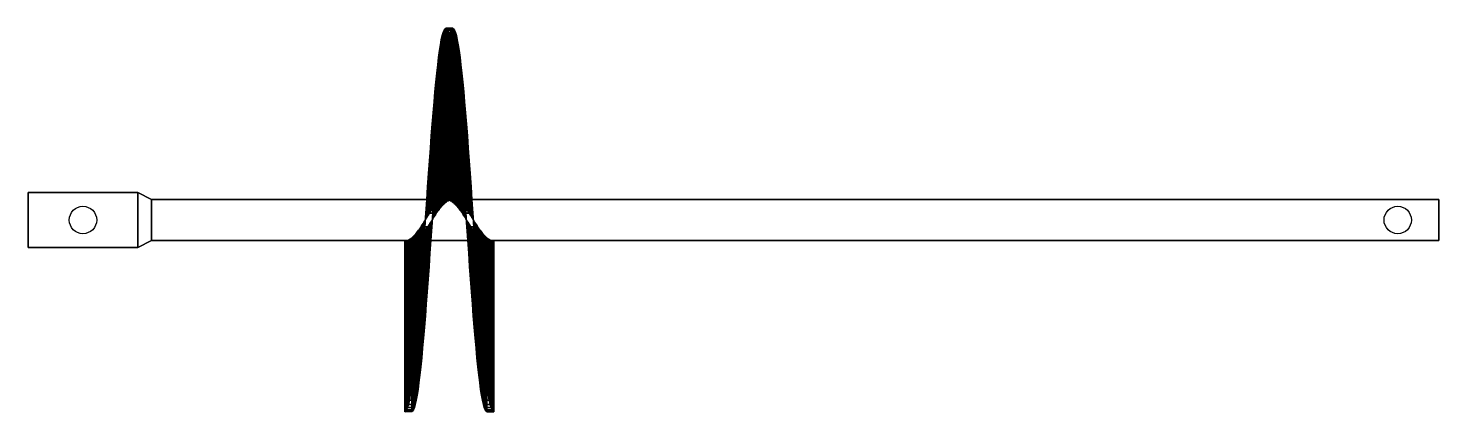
# Model space of a CAD drawing. Extents: x -2 to 49.5, y -7 to 7.
import ezdxf

# ---------------------------------------------------------------- set-up
doc = ezdxf.new("R2010")
doc.units = 0
doc.header["$MEASUREMENT"] = 0
doc.layers.get('0').update_dxf_attribs({"linetype": 'CONTINUOUS'})

msp = doc.modelspace()

# ---------------------------------------------------------------- linework, layer by layer
at = {"color": 0}
for points in [[(11.75, -7, 0), (11.783, -6.983, -0.488), (11.817, -6.932, -0.974), (11.85, -6.847, -1.455), (11.883, -6.729, -1.929), (11.917, -6.578, -2.394), (11.95, -6.395, -2.847), (11.983, -6.181, -3.286), (12.017, -5.936, -3.709), (12.05, -5.663, -4.114), (12.083, -5.362, -4.5), (12.117, -5.035, -4.863), (12.15, -4.684, -5.202), (12.183, -4.31, -5.516), (12.217, -3.914, -5.803), (12.25, -3.5, -6.062), (12.283, -3.069, -6.292), (12.317, -2.622, -6.49), (12.35, -2.163, -6.657), (12.383, -1.693, -6.792), (12.417, -1.216, -6.894), (12.45, -0.732, -6.962), (12.483, -0.244, -6.996), (12.517, 0.244, -6.996), (12.55, 0.732, -6.962), (12.583, 1.216, -6.894), (12.617, 1.693, -6.792), (12.65, 2.163, -6.657), (12.683, 2.622, -6.49), (12.717, 3.069, -6.292), (12.75, 3.5, -6.062), (12.783, 3.914, -5.803), (12.817, 4.31, -5.516), (12.85, 4.684, -5.202), (12.883, 5.035, -4.863), (12.917, 5.362, -4.5), (12.95, 5.663, -4.114), (12.983, 5.936, -3.709), (13.017, 6.181, -3.286), (13.05, 6.395, -2.847), (13.083, 6.578, -2.394), (13.117, 6.729, -1.929), (13.15, 6.847, -1.455), (13.183, 6.932, -0.974), (13.217, 6.983, -0.488), (13.25, 7, 0), (13.283, 6.983, 0.488), (13.317, 6.932, 0.974), (13.35, 6.847, 1.455), (13.383, 6.729, 1.929), (13.417, 6.578, 2.394), (13.45, 6.395, 2.847), (13.483, 6.181, 3.286), (13.517, 5.936, 3.709), (13.55, 5.663, 4.114), (13.583, 5.362, 4.5), (13.617, 5.035, 4.863), (13.65, 4.684, 5.202), (13.683, 4.31, 5.516), (13.717, 3.914, 5.803), (13.75, 3.5, 6.062), (13.783, 3.069, 6.292), (13.817, 2.622, 6.49), (13.85, 2.163, 6.657), (13.883, 1.693, 6.792), (13.917, 1.216, 6.894), (13.95, 0.732, 6.962), (13.983, 0.244, 6.996), (14.017, -0.244, 6.996), (14.05, -0.732, 6.962), (14.083, -1.216, 6.894), (14.117, -1.693, 6.792), (14.15, -2.163, 6.657), (14.183, -2.622, 6.49), (14.217, -3.069, 6.292), (14.25, -3.5, 6.062), (14.283, -3.914, 5.803), (14.317, -4.31, 5.516), (14.35, -4.684, 5.202), (14.383, -5.035, 4.863), (14.417, -5.362, 4.5), (14.45, -5.663, 4.114), (14.483, -5.936, 3.709), (14.517, -6.181, 3.286), (14.55, -6.395, 2.847), (14.583, -6.578, 2.394), (14.617, -6.729, 1.929), (14.65, -6.847, 1.455), (14.683, -6.932, 0.974), (14.717, -6.983, 0.488), (14.75, -7, 0)], [(12, -7, 0), (12.033, -6.983, -0.488), (12.067, -6.932, -0.974), (12.1, -6.847, -1.455), (12.133, -6.729, -1.929), (12.167, -6.578, -2.394), (12.2, -6.395, -2.847), (12.233, -6.181, -3.286), (12.267, -5.936, -3.709), (12.3, -5.663, -4.114), (12.333, -5.362, -4.5), (12.367, -5.035, -4.863), (12.4, -4.684, -5.202), (12.433, -4.31, -5.516), (12.467, -3.914, -5.803), (12.5, -3.5, -6.062), (12.533, -3.069, -6.292), (12.567, -2.622, -6.49), (12.6, -2.163, -6.657), (12.633, -1.693, -6.792), (12.667, -1.216, -6.894), (12.7, -0.732, -6.962), (12.733, -0.244, -6.996), (12.767, 0.244, -6.996), (12.8, 0.732, -6.962), (12.833, 1.216, -6.894), (12.867, 1.693, -6.792), (12.9, 2.163, -6.657), (12.933, 2.622, -6.49), (12.967, 3.069, -6.292), (13, 3.5, -6.062), (13.033, 3.914, -5.803), (13.067, 4.31, -5.516), (13.1, 4.684, -5.202), (13.133, 5.035, -4.863), (13.167, 5.362, -4.5), (13.2, 5.663, -4.114), (13.233, 5.936, -3.709), (13.267, 6.181, -3.286), (13.3, 6.395, -2.847), (13.333, 6.578, -2.394), (13.367, 6.729, -1.929), (13.4, 6.847, -1.455), (13.433, 6.932, -0.974), (13.467, 6.983, -0.488), (13.5, 7, 0), (13.533, 6.983, 0.488), (13.567, 6.932, 0.974), (13.6, 6.847, 1.455), (13.633, 6.729, 1.929), (13.667, 6.578, 2.394), (13.7, 6.395, 2.847), (13.733, 6.181, 3.286), (13.767, 5.936, 3.709), (13.8, 5.663, 4.114), (13.833, 5.362, 4.5), (13.867, 5.035, 4.863), (13.9, 4.684, 5.202), (13.933, 4.31, 5.516), (13.967, 3.914, 5.803), (14, 3.5, 6.062), (14.033, 3.069, 6.292), (14.067, 2.622, 6.49), (14.1, 2.163, 6.657), (14.133, 1.693, 6.792), (14.167, 1.216, 6.894), (14.2, 0.732, 6.962), (14.233, 0.244, 6.996), (14.267, -0.244, 6.996), (14.3, -0.732, 6.962), (14.333, -1.216, 6.894), (14.367, -1.693, 6.792), (14.4, -2.163, 6.657), (14.433, -2.622, 6.49), (14.467, -3.069, 6.292), (14.5, -3.5, 6.062), (14.533, -3.914, 5.803), (14.567, -4.31, 5.516), (14.6, -4.684, 5.202), (14.633, -5.035, 4.863), (14.667, -5.362, 4.5), (14.7, -5.663, 4.114), (14.733, -5.936, 3.709), (14.767, -6.181, 3.286), (14.8, -6.395, 2.847), (14.833, -6.578, 2.394), (14.867, -6.729, 1.929), (14.9, -6.847, 1.455), (14.933, -6.932, 0.974), (14.967, -6.983, 0.488), (15, -7, 0)], [(11.75, -0.75, 0), (11.783, -0.748, -0.052), (11.817, -0.743, -0.104), (11.85, -0.734, -0.156), (11.883, -0.721, -0.207), (11.917, -0.705, -0.257), (11.95, -0.685, -0.305), (11.983, -0.662, -0.352), (12.017, -0.636, -0.397), (12.05, -0.607, -0.441), (12.083, -0.575, -0.482), (12.117, -0.54, -0.521), (12.15, -0.502, -0.557), (12.183, -0.462, -0.591), (12.217, -0.419, -0.622), (12.25, -0.375, -0.65), (12.283, -0.329, -0.674), (12.317, -0.281, -0.695), (12.35, -0.232, -0.713), (12.383, -0.181, -0.728), (12.417, -0.13, -0.739), (12.45, -0.078, -0.746), (12.483, -0.026, -0.75), (12.517, 0.026, -0.75), (12.55, 0.078, -0.746), (12.583, 0.13, -0.739), (12.617, 0.181, -0.728), (12.65, 0.232, -0.713), (12.683, 0.281, -0.695), (12.717, 0.329, -0.674), (12.75, 0.375, -0.65), (12.783, 0.419, -0.622), (12.817, 0.462, -0.591), (12.85, 0.502, -0.557), (12.883, 0.54, -0.521), (12.917, 0.575, -0.482), (12.95, 0.607, -0.441), (12.983, 0.636, -0.397), (13.017, 0.662, -0.352), (13.05, 0.685, -0.305), (13.083, 0.705, -0.257), (13.117, 0.721, -0.207), (13.15, 0.734, -0.156), (13.183, 0.743, -0.104), (13.217, 0.748, -0.052), (13.25, 0.75, 0), (13.283, 0.748, 0.052), (13.317, 0.743, 0.104), (13.35, 0.734, 0.156), (13.383, 0.721, 0.207), (13.417, 0.705, 0.257), (13.45, 0.685, 0.305), (13.483, 0.662, 0.352), (13.517, 0.636, 0.397), (13.55, 0.607, 0.441), (13.583, 0.575, 0.482), (13.617, 0.54, 0.521), (13.65, 0.502, 0.557), (13.683, 0.462, 0.591), (13.717, 0.419, 0.622), (13.75, 0.375, 0.65), (13.783, 0.329, 0.674), (13.817, 0.281, 0.695), (13.85, 0.232, 0.713), (13.883, 0.181, 0.728), (13.917, 0.13, 0.739), (13.95, 0.078, 0.746), (13.983, 0.026, 0.75), (14.017, -0.026, 0.75), (14.05, -0.078, 0.746), (14.083, -0.13, 0.739), (14.117, -0.181, 0.728), (14.15, -0.232, 0.713), (14.183, -0.281, 0.695), (14.217, -0.329, 0.674), (14.25, -0.375, 0.65), (14.283, -0.419, 0.622), (14.317, -0.462, 0.591), (14.35, -0.502, 0.557), (14.383, -0.54, 0.521), (14.417, -0.575, 0.482), (14.45, -0.607, 0.441), (14.483, -0.636, 0.397), (14.517, -0.662, 0.352), (14.55, -0.685, 0.305), (14.583, -0.705, 0.257), (14.617, -0.721, 0.207), (14.65, -0.734, 0.156), (14.683, -0.743, 0.104), (14.717, -0.748, 0.052), (14.75, -0.75, 0)], [(12, -0.75, 0), (12.033, -0.748, -0.052), (12.067, -0.743, -0.104), (12.1, -0.734, -0.156), (12.133, -0.721, -0.207), (12.167, -0.705, -0.257), (12.2, -0.685, -0.305), (12.233, -0.662, -0.352), (12.267, -0.636, -0.397), (12.3, -0.607, -0.441), (12.333, -0.575, -0.482), (12.367, -0.54, -0.521), (12.4, -0.502, -0.557), (12.433, -0.462, -0.591), (12.467, -0.419, -0.622), (12.5, -0.375, -0.65), (12.533, -0.329, -0.674), (12.567, -0.281, -0.695), (12.6, -0.232, -0.713), (12.633, -0.181, -0.728), (12.667, -0.13, -0.739), (12.7, -0.078, -0.746), (12.733, -0.026, -0.75), (12.767, 0.026, -0.75), (12.8, 0.078, -0.746), (12.833, 0.13, -0.739), (12.867, 0.181, -0.728), (12.9, 0.232, -0.713), (12.933, 0.281, -0.695), (12.967, 0.329, -0.674), (13, 0.375, -0.65), (13.033, 0.419, -0.622), (13.067, 0.462, -0.591), (13.1, 0.502, -0.557), (13.133, 0.54, -0.521), (13.167, 0.575, -0.482), (13.2, 0.607, -0.441), (13.233, 0.636, -0.397), (13.267, 0.662, -0.352), (13.3, 0.685, -0.305), (13.333, 0.705, -0.257), (13.367, 0.721, -0.207), (13.4, 0.734, -0.156), (13.433, 0.743, -0.104), (13.467, 0.748, -0.052), (13.5, 0.75, 0), (13.533, 0.748, 0.052), (13.567, 0.743, 0.104), (13.6, 0.734, 0.156), (13.633, 0.721, 0.207), (13.667, 0.705, 0.257), (13.7, 0.685, 0.305), (13.733, 0.662, 0.352), (13.767, 0.636, 0.397), (13.8, 0.607, 0.441), (13.833, 0.575, 0.482), (13.867, 0.54, 0.521), (13.9, 0.502, 0.557), (13.933, 0.462, 0.591), (13.967, 0.419, 0.622), (14, 0.375, 0.65), (14.033, 0.329, 0.674), (14.067, 0.281, 0.695), (14.1, 0.232, 0.713), (14.133, 0.181, 0.728), (14.167, 0.13, 0.739), (14.2, 0.078, 0.746), (14.233, 0.026, 0.75), (14.267, -0.026, 0.75), (14.3, -0.078, 0.746), (14.333, -0.13, 0.739), (14.367, -0.181, 0.728), (14.4, -0.232, 0.713), (14.433, -0.281, 0.695), (14.467, -0.329, 0.674), (14.5, -0.375, 0.65), (14.533, -0.419, 0.622), (14.567, -0.462, 0.591), (14.6, -0.502, 0.557), (14.633, -0.54, 0.521), (14.667, -0.575, 0.482), (14.7, -0.607, 0.441), (14.733, -0.636, 0.397), (14.767, -0.662, 0.352), (14.8, -0.685, 0.305), (14.833, -0.705, 0.257), (14.867, -0.721, 0.207), (14.9, -0.734, 0.156), (14.933, -0.743, 0.104), (14.967, -0.748, 0.052), (15, -0.75, 0)]]:
    msp.add_polyline3d(points, dxfattribs=at)
for centre in [(0, 0, 1), (48, 0, 0.75)]:
    msp.add_circle(centre, 0.5, dxfattribs=at)
for points in [[(2, -1, 1), (2.5, -0.75, 0.75), (2.5, 0.75, 0.75), (2, 1, 1)], [(2, 1, -1), (2.5, 0.75, -0.75), (2.5, -0.75, -0.75), (2, -1, -1)], [(11.75, -0.75), (12, -0.75), (12, -7), (11.75, -7)], [(14.75, -0.75), (15, -0.75), (15, -7), (14.75, -7)]]:
    msp.add_3dface(points, dxfattribs=at)
for points in [[(2, 1, 1), (2.5, 0.75, 0.75), (2.5, 0.75, -0.75), (2, 1, -1)], [(2, -1, -1), (2.5, -0.75, -0.75), (2.5, -0.75, 0.75), (2, -1, 1)]]:
    msp.add_3dface(points)

# ---------------------------------------------------------------- meshes
mesh = msp.add_polymesh((2, 91), dxfattribs=at)
for k, corner in enumerate([(11.75, -7), (11.783, -6.983, -0.488), (11.817, -6.932, -0.974), (11.85, -6.847, -1.455), (11.883, -6.729, -1.929), (11.917, -6.578, -2.394), (11.95, -6.395, -2.847), (11.983, -6.181, -3.286), (12.017, -5.936, -3.709), (12.05, -5.663, -4.114), (12.083, -5.362, -4.5), (12.117, -5.035, -4.863), (12.15, -4.684, -5.202), (12.183, -4.31, -5.516), (12.217, -3.914, -5.803), (12.25, -3.5, -6.062), (12.283, -3.069, -6.292), (12.317, -2.622, -6.49), (12.35, -2.163, -6.657), (12.383, -1.693, -6.792), (12.417, -1.216, -6.894), (12.45, -0.732, -6.962), (12.483, -0.244, -6.996), (12.517, 0.244, -6.996), (12.55, 0.732, -6.962), (12.583, 1.216, -6.894), (12.617, 1.693, -6.792), (12.65, 2.163, -6.657), (12.683, 2.622, -6.49), (12.717, 3.069, -6.292), (12.75, 3.5, -6.062), (12.783, 3.914, -5.803), (12.817, 4.31, -5.516), (12.85, 4.684, -5.202), (12.883, 5.035, -4.863), (12.917, 5.362, -4.5), (12.95, 5.663, -4.114), (12.983, 5.936, -3.709), (13.017, 6.181, -3.286), (13.05, 6.395, -2.847), (13.083, 6.578, -2.394), (13.117, 6.729, -1.929), (13.15, 6.847, -1.455), (13.183, 6.932, -0.974), (13.217, 6.983, -0.488), (13.25, 7), (13.283, 6.983, 0.488), (13.317, 6.932, 0.974), (13.35, 6.847, 1.455), (13.383, 6.729, 1.929), (13.417, 6.578, 2.394), (13.45, 6.395, 2.847), (13.483, 6.181, 3.286), (13.517, 5.936, 3.709), (13.55, 5.663, 4.114), (13.583, 5.362, 4.5), (13.617, 5.035, 4.863), (13.65, 4.684, 5.202), (13.683, 4.31, 5.516), (13.717, 3.914, 5.803), (13.75, 3.5, 6.062), (13.783, 3.069, 6.292), (13.817, 2.622, 6.49), (13.85, 2.163, 6.657), (13.883, 1.693, 6.792), (13.917, 1.216, 6.894), (13.95, 0.732, 6.962), (13.983, 0.244, 6.996), (14.017, -0.244, 6.996), (14.05, -0.732, 6.962), (14.083, -1.216, 6.894), (14.117, -1.693, 6.792), (14.15, -2.163, 6.657), (14.183, -2.622, 6.49), (14.217, -3.069, 6.292), (14.25, -3.5, 6.062), (14.283, -3.914, 5.803), (14.317, -4.31, 5.516), (14.35, -4.684, 5.202), (14.383, -5.035, 4.863), (14.417, -5.362, 4.5), (14.45, -5.663, 4.114), (14.483, -5.936, 3.709), (14.517, -6.181, 3.286), (14.55, -6.395, 2.847), (14.583, -6.578, 2.394), (14.617, -6.729, 1.929), (14.65, -6.847, 1.455), (14.683, -6.932, 0.974), (14.717, -6.983, 0.488), (14.75, -7), (12, -7), (12.033, -6.983, -0.488), (12.067, -6.932, -0.974), (12.1, -6.847, -1.455), (12.133, -6.729, -1.929), (12.167, -6.578, -2.394), (12.2, -6.395, -2.847), (12.233, -6.181, -3.286), (12.267, -5.936, -3.709), (12.3, -5.663, -4.114), (12.333, -5.362, -4.5), (12.367, -5.035, -4.863), (12.4, -4.684, -5.202), (12.433, -4.31, -5.516), (12.467, -3.914, -5.803), (12.5, -3.5, -6.062), (12.533, -3.069, -6.292), (12.567, -2.622, -6.49), (12.6, -2.163, -6.657), (12.633, -1.693, -6.792), (12.667, -1.216, -6.894), (12.7, -0.732, -6.962), (12.733, -0.244, -6.996), (12.767, 0.244, -6.996), (12.8, 0.732, -6.962), (12.833, 1.216, -6.894), (12.867, 1.693, -6.792), (12.9, 2.163, -6.657), (12.933, 2.622, -6.49), (12.967, 3.069, -6.292), (13, 3.5, -6.062), (13.033, 3.914, -5.803), (13.067, 4.31, -5.516), (13.1, 4.684, -5.202), (13.133, 5.035, -4.863), (13.167, 5.362, -4.5), (13.2, 5.663, -4.114), (13.233, 5.936, -3.709), (13.267, 6.181, -3.286), (13.3, 6.395, -2.847), (13.333, 6.578, -2.394), (13.367, 6.729, -1.929), (13.4, 6.847, -1.455), (13.433, 6.932, -0.974), (13.467, 6.983, -0.488), (13.5, 7), (13.533, 6.983, 0.488), (13.567, 6.932, 0.974), (13.6, 6.847, 1.455), (13.633, 6.729, 1.929), (13.667, 6.578, 2.394), (13.7, 6.395, 2.847), (13.733, 6.181, 3.286), (13.767, 5.936, 3.709), (13.8, 5.663, 4.114), (13.833, 5.362, 4.5), (13.867, 5.035, 4.863), (13.9, 4.684, 5.202), (13.933, 4.31, 5.516), (13.967, 3.914, 5.803), (14, 3.5, 6.062), (14.033, 3.069, 6.292), (14.067, 2.622, 6.49), (14.1, 2.163, 6.657), (14.133, 1.693, 6.792), (14.167, 1.216, 6.894), (14.2, 0.732, 6.962), (14.233, 0.244, 6.996), (14.267, -0.244, 6.996), (14.3, -0.732, 6.962), (14.333, -1.216, 6.894), (14.367, -1.693, 6.792), (14.4, -2.163, 6.657), (14.433, -2.622, 6.49), (14.467, -3.069, 6.292), (14.5, -3.5, 6.062), (14.533, -3.914, 5.803), (14.567, -4.31, 5.516), (14.6, -4.684, 5.202), (14.633, -5.035, 4.863), (14.667, -5.362, 4.5), (14.7, -5.663, 4.114), (14.733, -5.936, 3.709), (14.767, -6.181, 3.286), (14.8, -6.395, 2.847), (14.833, -6.578, 2.394), (14.867, -6.729, 1.929), (14.9, -6.847, 1.455), (14.933, -6.932, 0.974), (14.967, -6.983, 0.488), (15, -7)]):
    mesh.set_mesh_vertex(divmod(k, 91), corner)
mesh = msp.add_polymesh((2, 91), dxfattribs=at)
for k, corner in enumerate([(11.75, -0.75), (11.783, -0.748, -0.052), (11.817, -0.743, -0.104), (11.85, -0.734, -0.156), (11.883, -0.721, -0.207), (11.917, -0.705, -0.257), (11.95, -0.685, -0.305), (11.983, -0.662, -0.352), (12.017, -0.636, -0.397), (12.05, -0.607, -0.441), (12.083, -0.575, -0.482), (12.117, -0.54, -0.521), (12.15, -0.502, -0.557), (12.183, -0.462, -0.591), (12.217, -0.419, -0.622), (12.25, -0.375, -0.65), (12.283, -0.329, -0.674), (12.317, -0.281, -0.695), (12.35, -0.232, -0.713), (12.383, -0.181, -0.728), (12.417, -0.13, -0.739), (12.45, -0.078, -0.746), (12.483, -0.026, -0.75), (12.517, 0.026, -0.75), (12.55, 0.078, -0.746), (12.583, 0.13, -0.739), (12.617, 0.181, -0.728), (12.65, 0.232, -0.713), (12.683, 0.281, -0.695), (12.717, 0.329, -0.674), (12.75, 0.375, -0.65), (12.783, 0.419, -0.622), (12.817, 0.462, -0.591), (12.85, 0.502, -0.557), (12.883, 0.54, -0.521), (12.917, 0.575, -0.482), (12.95, 0.607, -0.441), (12.983, 0.636, -0.397), (13.017, 0.662, -0.352), (13.05, 0.685, -0.305), (13.083, 0.705, -0.257), (13.117, 0.721, -0.207), (13.15, 0.734, -0.156), (13.183, 0.743, -0.104), (13.217, 0.748, -0.052), (13.25, 0.75), (13.283, 0.748, 0.052), (13.317, 0.743, 0.104), (13.35, 0.734, 0.156), (13.383, 0.721, 0.207), (13.417, 0.705, 0.257), (13.45, 0.685, 0.305), (13.483, 0.662, 0.352), (13.517, 0.636, 0.397), (13.55, 0.607, 0.441), (13.583, 0.575, 0.482), (13.617, 0.54, 0.521), (13.65, 0.502, 0.557), (13.683, 0.462, 0.591), (13.717, 0.419, 0.622), (13.75, 0.375, 0.65), (13.783, 0.329, 0.674), (13.817, 0.281, 0.695), (13.85, 0.232, 0.713), (13.883, 0.181, 0.728), (13.917, 0.13, 0.739), (13.95, 0.078, 0.746), (13.983, 0.026, 0.75), (14.017, -0.026, 0.75), (14.05, -0.078, 0.746), (14.083, -0.13, 0.739), (14.117, -0.181, 0.728), (14.15, -0.232, 0.713), (14.183, -0.281, 0.695), (14.217, -0.329, 0.674), (14.25, -0.375, 0.65), (14.283, -0.419, 0.622), (14.317, -0.462, 0.591), (14.35, -0.502, 0.557), (14.383, -0.54, 0.521), (14.417, -0.575, 0.482), (14.45, -0.607, 0.441), (14.483, -0.636, 0.397), (14.517, -0.662, 0.352), (14.55, -0.685, 0.305), (14.583, -0.705, 0.257), (14.617, -0.721, 0.207), (14.65, -0.734, 0.156), (14.683, -0.743, 0.104), (14.717, -0.748, 0.052), (14.75, -0.75), (11.75, -7), (11.783, -6.983, -0.488), (11.817, -6.932, -0.974), (11.85, -6.847, -1.455), (11.883, -6.729, -1.929), (11.917, -6.578, -2.394), (11.95, -6.395, -2.847), (11.983, -6.181, -3.286), (12.017, -5.936, -3.709), (12.05, -5.663, -4.114), (12.083, -5.362, -4.5), (12.117, -5.035, -4.863), (12.15, -4.684, -5.202), (12.183, -4.31, -5.516), (12.217, -3.914, -5.803), (12.25, -3.5, -6.062), (12.283, -3.069, -6.292), (12.317, -2.622, -6.49), (12.35, -2.163, -6.657), (12.383, -1.693, -6.792), (12.417, -1.216, -6.894), (12.45, -0.732, -6.962), (12.483, -0.244, -6.996), (12.517, 0.244, -6.996), (12.55, 0.732, -6.962), (12.583, 1.216, -6.894), (12.617, 1.693, -6.792), (12.65, 2.163, -6.657), (12.683, 2.622, -6.49), (12.717, 3.069, -6.292), (12.75, 3.5, -6.062), (12.783, 3.914, -5.803), (12.817, 4.31, -5.516), (12.85, 4.684, -5.202), (12.883, 5.035, -4.863), (12.917, 5.362, -4.5), (12.95, 5.663, -4.114), (12.983, 5.936, -3.709), (13.017, 6.181, -3.286), (13.05, 6.395, -2.847), (13.083, 6.578, -2.394), (13.117, 6.729, -1.929), (13.15, 6.847, -1.455), (13.183, 6.932, -0.974), (13.217, 6.983, -0.488), (13.25, 7), (13.283, 6.983, 0.488), (13.317, 6.932, 0.974), (13.35, 6.847, 1.455), (13.383, 6.729, 1.929), (13.417, 6.578, 2.394), (13.45, 6.395, 2.847), (13.483, 6.181, 3.286), (13.517, 5.936, 3.709), (13.55, 5.663, 4.114), (13.583, 5.362, 4.5), (13.617, 5.035, 4.863), (13.65, 4.684, 5.202), (13.683, 4.31, 5.516), (13.717, 3.914, 5.803), (13.75, 3.5, 6.062), (13.783, 3.069, 6.292), (13.817, 2.622, 6.49), (13.85, 2.163, 6.657), (13.883, 1.693, 6.792), (13.917, 1.216, 6.894), (13.95, 0.732, 6.962), (13.983, 0.244, 6.996), (14.017, -0.244, 6.996), (14.05, -0.732, 6.962), (14.083, -1.216, 6.894), (14.117, -1.693, 6.792), (14.15, -2.163, 6.657), (14.183, -2.622, 6.49), (14.217, -3.069, 6.292), (14.25, -3.5, 6.062), (14.283, -3.914, 5.803), (14.317, -4.31, 5.516), (14.35, -4.684, 5.202), (14.383, -5.035, 4.863), (14.417, -5.362, 4.5), (14.45, -5.663, 4.114), (14.483, -5.936, 3.709), (14.517, -6.181, 3.286), (14.55, -6.395, 2.847), (14.583, -6.578, 2.394), (14.617, -6.729, 1.929), (14.65, -6.847, 1.455), (14.683, -6.932, 0.974), (14.717, -6.983, 0.488), (14.75, -7)]):
    mesh.set_mesh_vertex(divmod(k, 91), corner)
mesh = msp.add_polymesh((2, 91), dxfattribs=at)
for k, corner in enumerate([(12, -0.75), (12.033, -0.748, -0.052), (12.067, -0.743, -0.104), (12.1, -0.734, -0.156), (12.133, -0.721, -0.207), (12.167, -0.705, -0.257), (12.2, -0.685, -0.305), (12.233, -0.662, -0.352), (12.267, -0.636, -0.397), (12.3, -0.607, -0.441), (12.333, -0.575, -0.482), (12.367, -0.54, -0.521), (12.4, -0.502, -0.557), (12.433, -0.462, -0.591), (12.467, -0.419, -0.622), (12.5, -0.375, -0.65), (12.533, -0.329, -0.674), (12.567, -0.281, -0.695), (12.6, -0.232, -0.713), (12.633, -0.181, -0.728), (12.667, -0.13, -0.739), (12.7, -0.078, -0.746), (12.733, -0.026, -0.75), (12.767, 0.026, -0.75), (12.8, 0.078, -0.746), (12.833, 0.13, -0.739), (12.867, 0.181, -0.728), (12.9, 0.232, -0.713), (12.933, 0.281, -0.695), (12.967, 0.329, -0.674), (13, 0.375, -0.65), (13.033, 0.419, -0.622), (13.067, 0.462, -0.591), (13.1, 0.502, -0.557), (13.133, 0.54, -0.521), (13.167, 0.575, -0.482), (13.2, 0.607, -0.441), (13.233, 0.636, -0.397), (13.267, 0.662, -0.352), (13.3, 0.685, -0.305), (13.333, 0.705, -0.257), (13.367, 0.721, -0.207), (13.4, 0.734, -0.156), (13.433, 0.743, -0.104), (13.467, 0.748, -0.052), (13.5, 0.75), (13.533, 0.748, 0.052), (13.567, 0.743, 0.104), (13.6, 0.734, 0.156), (13.633, 0.721, 0.207), (13.667, 0.705, 0.257), (13.7, 0.685, 0.305), (13.733, 0.662, 0.352), (13.767, 0.636, 0.397), (13.8, 0.607, 0.441), (13.833, 0.575, 0.482), (13.867, 0.54, 0.521), (13.9, 0.502, 0.557), (13.933, 0.462, 0.591), (13.967, 0.419, 0.622), (14, 0.375, 0.65), (14.033, 0.329, 0.674), (14.067, 0.281, 0.695), (14.1, 0.232, 0.713), (14.133, 0.181, 0.728), (14.167, 0.13, 0.739), (14.2, 0.078, 0.746), (14.233, 0.026, 0.75), (14.267, -0.026, 0.75), (14.3, -0.078, 0.746), (14.333, -0.13, 0.739), (14.367, -0.181, 0.728), (14.4, -0.232, 0.713), (14.433, -0.281, 0.695), (14.467, -0.329, 0.674), (14.5, -0.375, 0.65), (14.533, -0.419, 0.622), (14.567, -0.462, 0.591), (14.6, -0.502, 0.557), (14.633, -0.54, 0.521), (14.667, -0.575, 0.482), (14.7, -0.607, 0.441), (14.733, -0.636, 0.397), (14.767, -0.662, 0.352), (14.8, -0.685, 0.305), (14.833, -0.705, 0.257), (14.867, -0.721, 0.207), (14.9, -0.734, 0.156), (14.933, -0.743, 0.104), (14.967, -0.748, 0.052), (15, -0.75), (12, -7), (12.033, -6.983, -0.488), (12.067, -6.932, -0.974), (12.1, -6.847, -1.455), (12.133, -6.729, -1.929), (12.167, -6.578, -2.394), (12.2, -6.395, -2.847), (12.233, -6.181, -3.286), (12.267, -5.936, -3.709), (12.3, -5.663, -4.114), (12.333, -5.362, -4.5), (12.367, -5.035, -4.863), (12.4, -4.684, -5.202), (12.433, -4.31, -5.516), (12.467, -3.914, -5.803), (12.5, -3.5, -6.062), (12.533, -3.069, -6.292), (12.567, -2.622, -6.49), (12.6, -2.163, -6.657), (12.633, -1.693, -6.792), (12.667, -1.216, -6.894), (12.7, -0.732, -6.962), (12.733, -0.244, -6.996), (12.767, 0.244, -6.996), (12.8, 0.732, -6.962), (12.833, 1.216, -6.894), (12.867, 1.693, -6.792), (12.9, 2.163, -6.657), (12.933, 2.622, -6.49), (12.967, 3.069, -6.292), (13, 3.5, -6.062), (13.033, 3.914, -5.803), (13.067, 4.31, -5.516), (13.1, 4.684, -5.202), (13.133, 5.035, -4.863), (13.167, 5.362, -4.5), (13.2, 5.663, -4.114), (13.233, 5.936, -3.709), (13.267, 6.181, -3.286), (13.3, 6.395, -2.847), (13.333, 6.578, -2.394), (13.367, 6.729, -1.929), (13.4, 6.847, -1.455), (13.433, 6.932, -0.974), (13.467, 6.983, -0.488), (13.5, 7), (13.533, 6.983, 0.488), (13.567, 6.932, 0.974), (13.6, 6.847, 1.455), (13.633, 6.729, 1.929), (13.667, 6.578, 2.394), (13.7, 6.395, 2.847), (13.733, 6.181, 3.286), (13.767, 5.936, 3.709), (13.8, 5.663, 4.114), (13.833, 5.362, 4.5), (13.867, 5.035, 4.863), (13.9, 4.684, 5.202), (13.933, 4.31, 5.516), (13.967, 3.914, 5.803), (14, 3.5, 6.062), (14.033, 3.069, 6.292), (14.067, 2.622, 6.49), (14.1, 2.163, 6.657), (14.133, 1.693, 6.792), (14.167, 1.216, 6.894), (14.2, 0.732, 6.962), (14.233, 0.244, 6.996), (14.267, -0.244, 6.996), (14.3, -0.732, 6.962), (14.333, -1.216, 6.894), (14.367, -1.693, 6.792), (14.4, -2.163, 6.657), (14.433, -2.622, 6.49), (14.467, -3.069, 6.292), (14.5, -3.5, 6.062), (14.533, -3.914, 5.803), (14.567, -4.31, 5.516), (14.6, -4.684, 5.202), (14.633, -5.035, 4.863), (14.667, -5.362, 4.5), (14.7, -5.663, 4.114), (14.733, -5.936, 3.709), (14.767, -6.181, 3.286), (14.8, -6.395, 2.847), (14.833, -6.578, 2.394), (14.867, -6.729, 1.929), (14.9, -6.847, 1.455), (14.933, -6.932, 0.974), (14.967, -6.983, 0.488), (15, -7)]):
    mesh.set_mesh_vertex(divmod(k, 91), corner)
mesh = msp.add_polymesh((6, 3))
for k, corner in enumerate([(2, -1, -1), (-2, -1, -1), (-2, -1, -1), (2, -1, 1), (-2, -1, 1), (-2, -1, 1), (2, 1, 1), (-2, 1, 1), (-2, -1, 1), (2, 1, -1), (-2, 1, -1), (-2, -1, -1), (2, 1, -1), (2, 1, -1), (2, -1, -1), (2, 1, 1), (2, 1, 1), (2, -1, 1)]):
    mesh.set_mesh_vertex(divmod(k, 3), corner)
mesh = msp.add_polymesh((6, 3))
for k, corner in enumerate([(49.5, -0.75, 0.75), (2.5, -0.75, 0.75), (2.5, -0.75, 0.75), (49.5, 0.75, 0.75), (2.5, 0.75, 0.75), (2.5, 0.75, 0.75), (49.5, 0.75, -0.75), (2.5, 0.75, -0.75), (2.5, 0.75, 0.75), (49.5, -0.75, -0.75), (2.5, -0.75, -0.75), (2.5, -0.75, 0.75), (49.5, -0.75, -0.75), (49.5, -0.75, -0.75), (49.5, -0.75, 0.75), (49.5, 0.75, -0.75), (49.5, 0.75, -0.75), (49.5, 0.75, 0.75)]):
    mesh.set_mesh_vertex(divmod(k, 3), corner)

doc.saveas('drawing.dxf')
